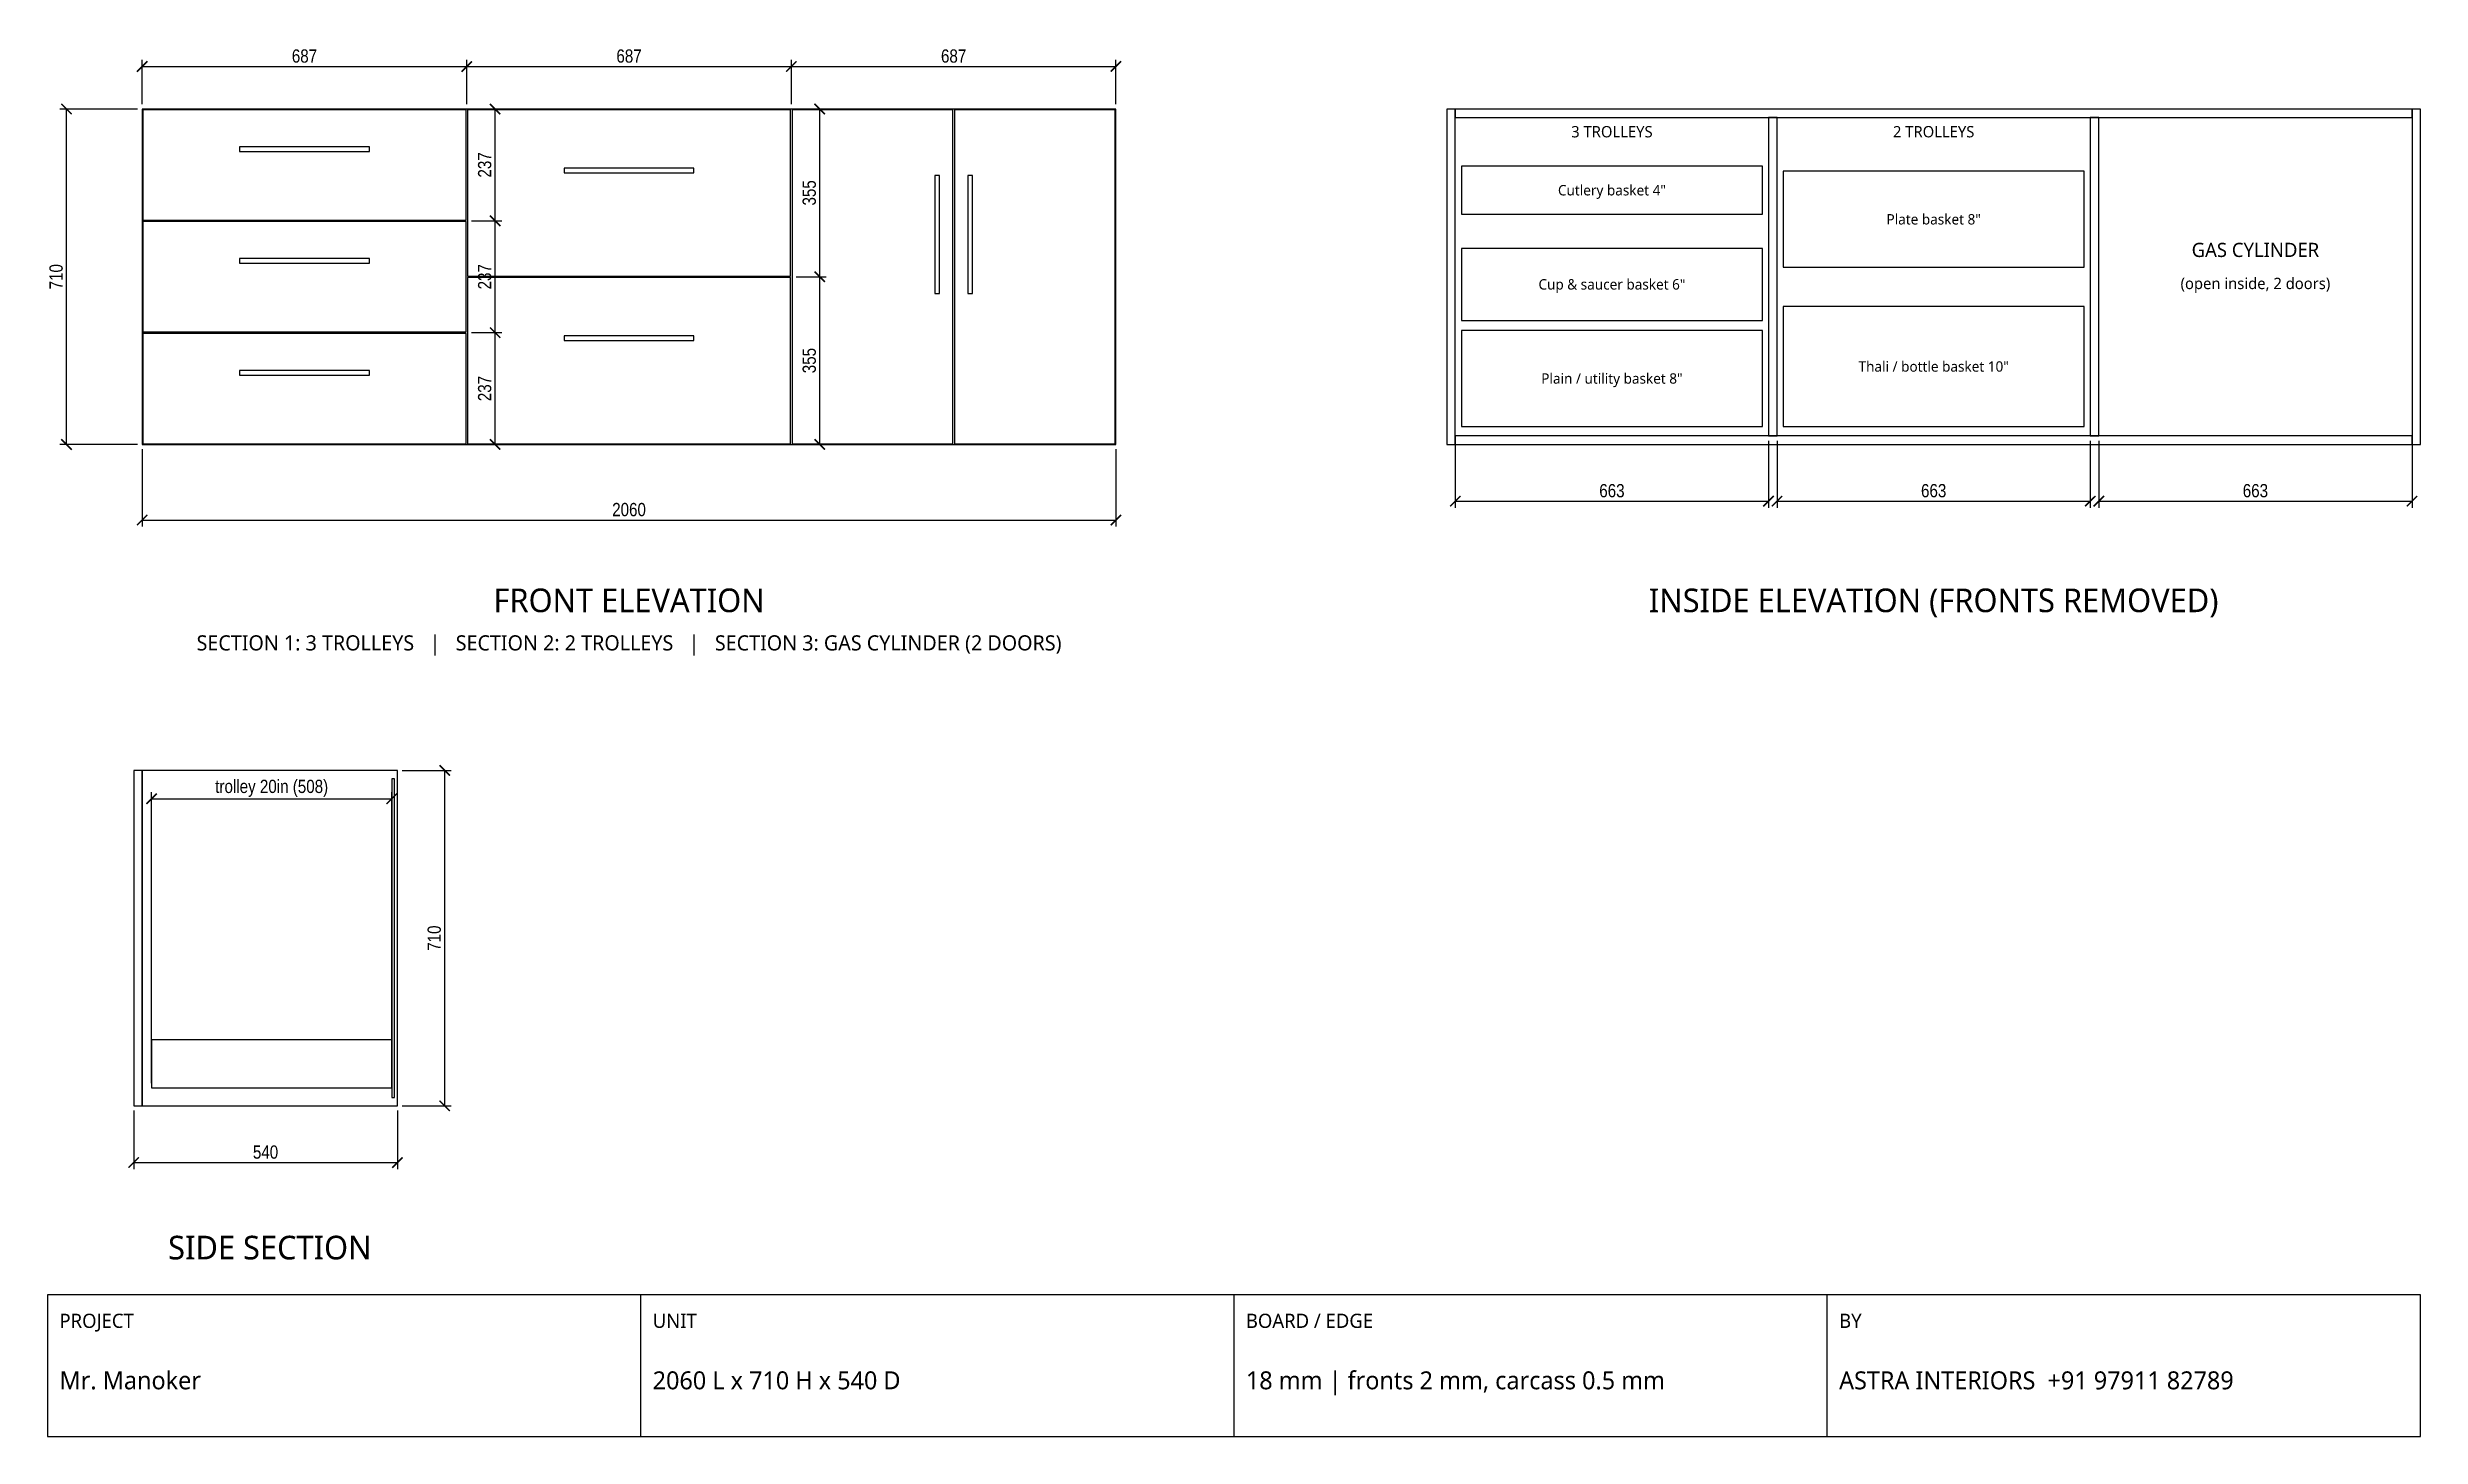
# Model space of a CAD drawing. Header units: millimetres. Extents: x -200 to 4820, y -2100 to 840.
import ezdxf
from ezdxf.enums import TextEntityAlignment as Align

# ---------------------------------------------------------------- set-up
doc = ezdxf.new("R2010")
doc.units = ezdxf.units.MM
for name, color, linetype in [('0-OUTLINE', 7, 'Continuous'), ('1-CARCASS', 7, 'Continuous'), ('10-TITLE', 7, 'Continuous'), ('2-FRONTS', 3, 'Continuous'), ('4-HANDLE', 40, 'Continuous'), ('5-INTERNAL', 8, 'Continuous'), ('7-DIM', 1, 'Continuous'), ('8-TEXT', 7, 'Continuous')]:
    doc.layers.add(name, color=color, linetype=linetype)
doc.styles.add('OpenSans', font='OpenSans-Regular.ttf')
doc.styles.add('OpenSansCondensed-Light', font='OpenSansCondensed-Light.ttf')
doc.dimstyles.new('EZDXF', dxfattribs={"dimtxt": 28, "dimasz": 22, "dimexe": 14, "dimexo": 10, "dimgap": 8, "dimtad": 1, "dimlfac": 100, "dimzin": 12, "dimdsep": 46, "dimtxsty": 'OpenSansCondensed-Light', "dimblk": 'ARCHTICK', "dimcen": 2.5, "dimazin": 3, "dimtfac": 0.5, "dimtmove": 2, "dimatfit": 3})

# ---------------------------------------------------------------- blocks, each defined once
blk = doc.blocks.new('_ARCHTICK')
at = {"color": 0, "linetype": 'BYBLOCK', "const_width": 0.15}
blk.add_lwpolyline([(-0.5, -0.5), (0.5, 0.5)], dxfattribs=at)

msp = doc.modelspace()

# ---------------------------------------------------------------- linework, layer by layer
at = {"layer": '0-OUTLINE'}
for points in [[(0, 0), (2060, 0), (2060, 710), (0, 710)], [(2760, 0), (4820, 0), (4820, 710), (2760, 710)]]:
    msp.add_lwpolyline(points, close=True, dxfattribs=at)
at = {"layer": '1-CARCASS'}
for points in [[(2760, 0), (2778, 0), (2778, 710), (2760, 710)], [(2778, 692), (4802, 692), (4802, 710), (2778, 710)], [(4802, 0), (4820, 0), (4820, 710), (4802, 710)], [(3440.66667, 18), (3458.66667, 18), (3458.66667, 692), (3440.66667, 692)], [(4121.33333, 18), (4139.33333, 18), (4139.33333, 692), (4121.33333, 692)], [(2778, 0), (4802, 0), (4802, 18), (2778, 18)], [(0, -1400), (540, -1400), (540, -690), (0, -690)]]:
    msp.add_lwpolyline(points, close=True, dxfattribs=at)
at = {"layer": '10-TITLE'}
for p, q in [((1055, -2100), (1055, -1800)), ((2310, -2100), (2310, -1800)), ((3565, -2100), (3565, -1800))]:
    msp.add_line(p, q, dxfattribs=at)
msp.add_lwpolyline([(-200, -2100), (4820, -2100), (4820, -1800), (-200, -1800)], close=True, dxfattribs=at)
at = {"layer": '2-FRONTS'}
for points in [[(1.5, 474.83333), (685.16667, 474.83333), (685.16667, 708.5), (1.5, 708.5)], [(688.16667, 356.5), (1371.83333, 356.5), (1371.83333, 708.5), (688.16667, 708.5)], [(1374.83333, 1.5), (1715.16667, 1.5), (1715.16667, 708.5), (1374.83333, 708.5)], [(1718.16667, 1.5), (2058.5, 1.5), (2058.5, 708.5), (1718.16667, 708.5)], [(1.5, 238.16667), (685.16667, 238.16667), (685.16667, 471.83333), (1.5, 471.83333)], [(688.16667, 1.5), (1371.83333, 1.5), (1371.83333, 353.5), (688.16667, 353.5)], [(1.5, 1.5), (685.16667, 1.5), (685.16667, 235.16667), (1.5, 235.16667)], [(-18, -1400), (0, -1400), (0, -690), (-18, -690)]]:
    msp.add_lwpolyline(points, close=True, dxfattribs=at)
at = {"layer": '4-HANDLE'}
for points in [[(206, 620.06667), (480.66667, 620.06667), (480.66667, 630.06667), (206, 630.06667)], [(892.66667, 575.1), (1167.33333, 575.1), (1167.33333, 585.1), (892.66667, 585.1)], [(1676.66667, 319.5), (1686.66667, 319.5), (1686.66667, 569.5), (1676.66667, 569.5)], [(1746.66667, 319.5), (1756.66667, 319.5), (1756.66667, 569.5), (1746.66667, 569.5)], [(206, 383.4), (480.66667, 383.4), (480.66667, 393.4), (206, 393.4)], [(892.66667, 220.1), (1167.33333, 220.1), (1167.33333, 230.1), (892.66667, 230.1)], [(206, 146.73333), (480.66667, 146.73333), (480.66667, 156.73333), (206, 156.73333)]]:
    msp.add_lwpolyline(points, close=True, dxfattribs=at)
at = {"layer": '5-INTERNAL'}
for points in [[(2791, 487.33333), (3427.66667, 487.33333), (3427.66667, 588.93333), (2791, 588.93333)], [(3471.66667, 375), (4108.33333, 375), (4108.33333, 578.2), (3471.66667, 578.2)], [(2791, 262.66667), (3427.66667, 262.66667), (3427.66667, 415.06667), (2791, 415.06667)], [(3471.66667, 38), (4108.33333, 38), (4108.33333, 292), (3471.66667, 292)], [(2791, 38), (3427.66667, 38), (3427.66667, 241.2), (2791, 241.2)], [(528, -1382), (534, -1382), (534, -708), (528, -708)], [(20, -1362), (528, -1362), (528, -1260.4), (20, -1260.4)]]:
    msp.add_lwpolyline(points, close=True, dxfattribs=at)

# ---------------------------------------------------------------- texts
at = {"layer": '10-TITLE', "style": 'OpenSans'}
for s, height, p in [('PROJECT', 30, (-175, -1870)), ('UNIT', 30, (1080, -1870)), ('BOARD / EDGE', 30, (2335, -1870)), ('BY', 30, (3590, -1870)), ('Mr. Manoker', 38, (-175, -2000)), ('2060 L x 710 H x 540 D', 38, (1080, -2000)), ('18 mm | fronts 2 mm, carcass 0.5 mm', 38, (2335, -2000)), ('ASTRA INTERIORS  +91 97911 82789', 38, (3590, -2000))]:
    msp.add_text(s, height=height, dxfattribs=at).set_placement(p)
at = {"layer": '8-TEXT', "style": 'OpenSans'}
for s, height, p in [('3 TROLLEYS', 24, (3109.33333, 662)), ('2 TROLLEYS', 24, (3790, 662)), ('Cutlery basket 4"', 22, (3109.33333, 538.13333)), ('Plate basket 8"', 22, (3790, 476.6)), ('GAS CYLINDER', 30, (4470.66667, 411.8)), ('(open inside, 2 doors)', 24, (4470.66667, 340.8)), ('Cup & saucer basket 6"', 22, (3109.33333, 338.86667)), ('Plain / utility basket 8"', 22, (3109.33333, 139.6)), ('Thali / bottle basket 10"', 22, (3790, 165)), ('FRONT ELEVATION', 50, (1030, -330)), ('INSIDE ELEVATION (FRONTS REMOVED)', 50, (3790, -330)), ('SECTION 1: 3 TROLLEYS   |   SECTION 2: 2 TROLLEYS   |   SECTION 3: GAS CYLINDER (2 DOORS)', 32, (1030, -420)), ('SIDE SECTION', 50, (270, -1700))]:
    msp.add_text(s, height=height, dxfattribs=at).set_placement(p, align=Align.MIDDLE_CENTER)

# ---------------------------------------------------------------- dimensions: what is measured, and where the dimension line sits
at = {"layer": '7-DIM'}
for base, p1, p2, text in [((0, 800), (0, 710), (686.66667, 710), '687'), ((686.66667, 800), (686.66667, 710), (1373.33333, 710), '687'), ((1373.33333, 800), (1373.33333, 710), (2060, 710), '687'), ((0, -160), (0, 0), (2060, 0), '2060'), ((2778, -120), (2778, 18), (3440.66667, 18), '663'), ((3458.66667, -120), (3458.66667, 18), (4121.33333, 18), '663'), ((4139.33333, -120), (4139.33333, 18), (4802, 18), '663'), ((20, -750), (20, -1362), (528, -1362), 'trolley 20in (508)'), ((-18, -1520), (-18, -1400), (540, -1400), '540')]:
    msp.add_linear_dim(base=base, p1=p1, p2=p2, text=text, dimstyle='EZDXF', dxfattribs=at).render()
for base, p1, p2, text in [((-160, 0), (0, 0), (0, 710), '710'), ((746.66667, 473.33333), (686.66667, 473.33333), (686.66667, 710), '237'), ((1433.33333, 355), (1373.33333, 355), (1373.33333, 710), '355'), ((746.66667, 236.66667), (686.66667, 236.66667), (686.66667, 473.33333), '237'), ((1433.33333, 0), (1373.33333, 0), (1373.33333, 355), '355'), ((746.66667, 0), (686.66667, 0), (686.66667, 236.66667), '237'), ((640, -1400), (540, -1400), (540, -690), '710')]:
    msp.add_linear_dim(base=base, p1=p1, p2=p2, angle=90, text=text, dimstyle='EZDXF', dxfattribs=at).render()

doc.saveas('drawing.dxf')
